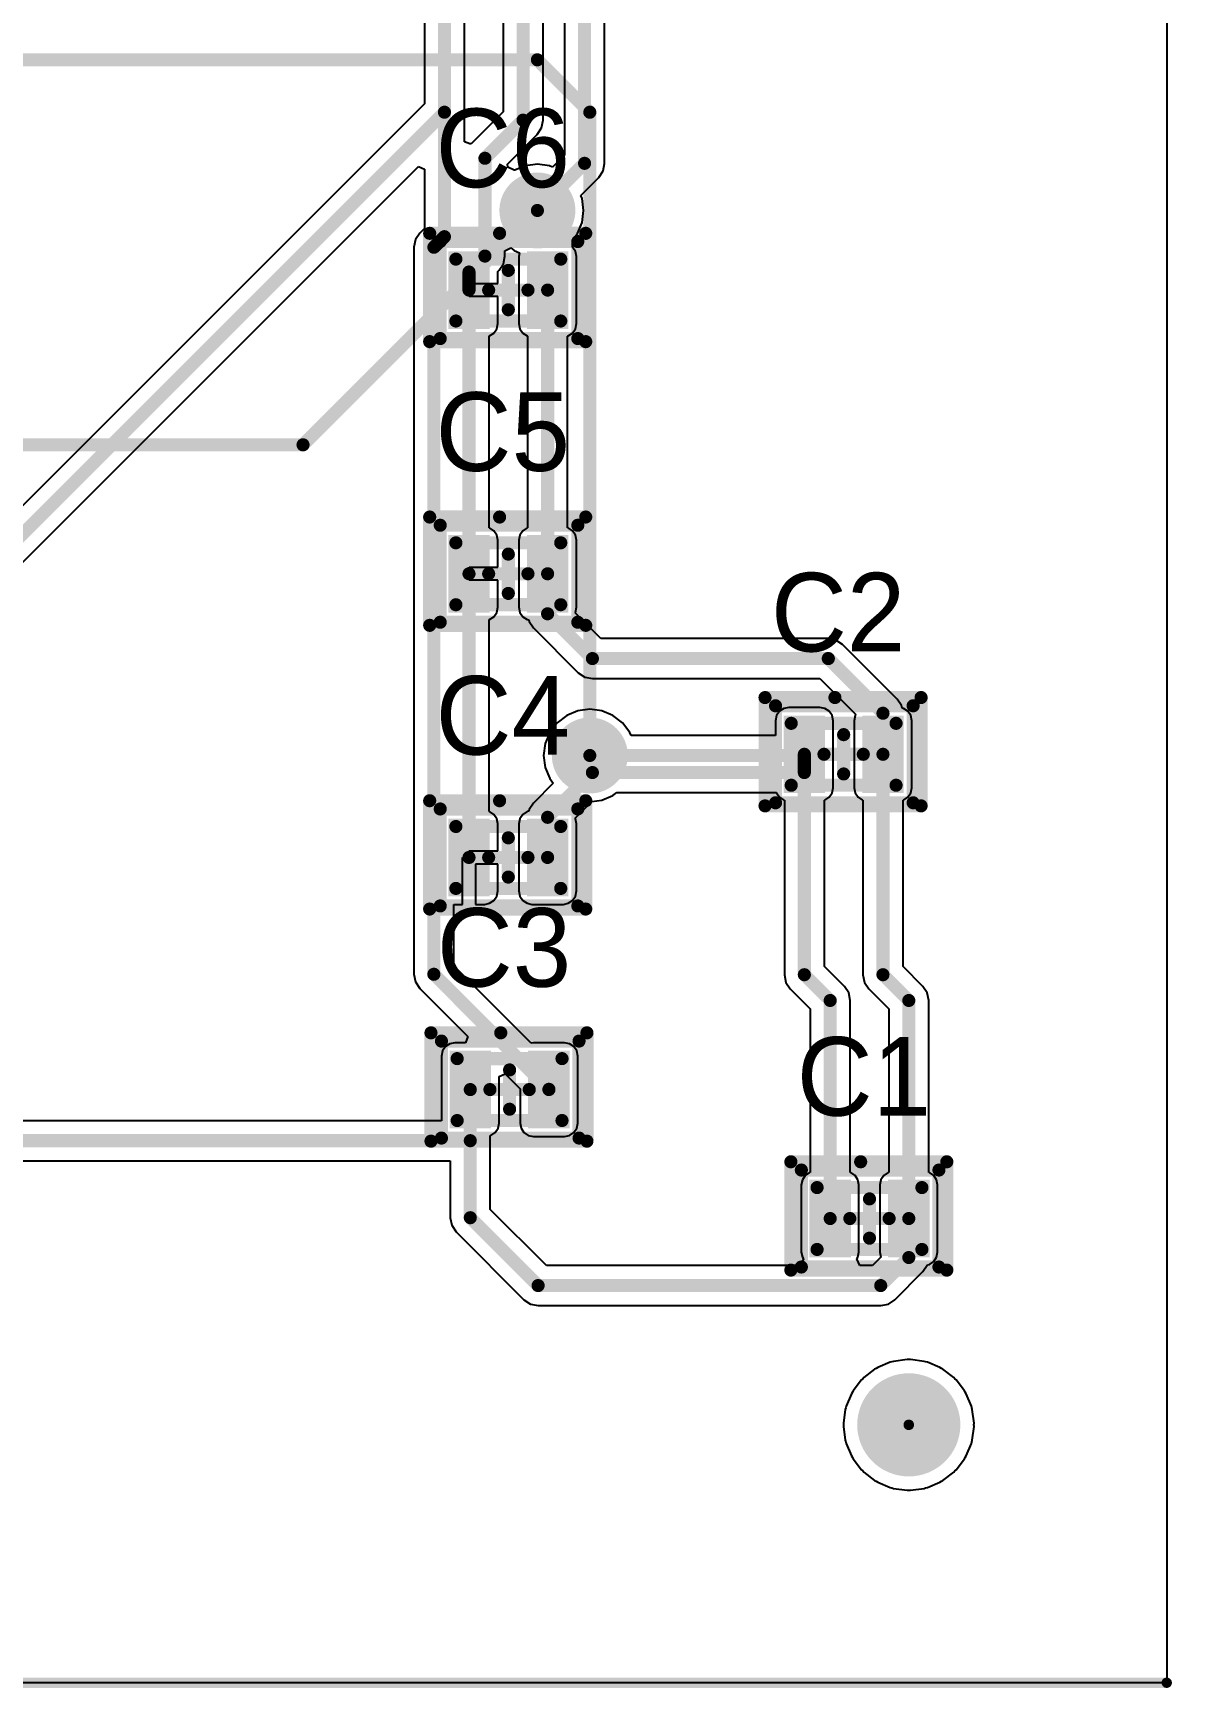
# Model space of a CAD drawing. Header units: millimetres. Extents: x 125 to 225, y 125 to 175.
# Drawn here: x 203.03 to 225.1, y 124.9 to 156.98 of the extents above; entities that cross this region are included whole.
import ezdxf

# ---------------------------------------------------------------- set-up
doc = ezdxf.new("R2010")
doc.units = ezdxf.units.MM
for name, color, linetype in [('BottomLayer', 5, 'Continuous'), ('BottomSolder', 6, 'Continuous'), ('Mechanical1', 6, 'Continuous'), ('Mechanical15', 56, 'Continuous'), ('Mechanical3', 76, 'Continuous'), ('MultiLayer', 9, 'Continuous'), ('PadHoleLayer', 156, 'Continuous'), ('TopLayer', 1, 'Continuous'), ('TopOverlay', 2, 'Continuous'), ('TopPaste', 8, 'Continuous'), ('TopSolder', 216, 'Continuous'), ('ViaHoleLayer', 16, 'Continuous')]:
    doc.layers.add(name, color=color, linetype=linetype)

# ---------------------------------------------------------------- blocks, each defined once
blk = doc.blocks.new('C_________0805_10')
at = {"layer": 'Mechanical1', "const_width": 0.254}
for points in [[(-1.016, 0.6), (1.016, 0.6)], [(-1.016, -0.6), (-1.016, 0.6)], [(1.016, -0.6), (1.016, 0.6)], [(-1.016, -0.6), (1.016, -0.6)]]:
    blk.add_lwpolyline(points, dxfattribs=at)
at = {"layer": 'Mechanical1', "const_width": 0.127}
for points in [[(-1.08, 0.6, 1), (-0.953, 0.6, 1)], [(-1.08, 0.6, 1), (-0.953, 0.6, 1)], [(0.952, 0.6, 1), (1.079, 0.6, 1)], [(0.952, 0.6, 1), (1.079, 0.6, 1)], [(-1.08, -0.6, 1), (-0.953, -0.6, 1)], [(-1.08, -0.6, 1), (-0.953, -0.6, 1)], [(0.952, -0.6, 1), (1.079, -0.6, 1)], [(0.952, -0.6, 1), (1.079, -0.6, 1)]]:
    blk.add_lwpolyline(points, format="xyb", close=True, dxfattribs=at)
at = {"layer": 'Mechanical15', "const_width": 0.254}
for points in [[(-1.524, 1.1), (-0.17, 1.1)], [(-1.524, -1), (-1.524, 1.1)], [(-0.17, 1.1), (1.5, 1.1)], [(1.5, -1), (1.5, 1.1)], [(0, -0.381), (0, 0.381)], [(-0.381, 0), (0.381, 0)], [(-1.524, -1), (1.5, -1)]]:
    blk.add_lwpolyline(points, dxfattribs=at)
at = {"layer": 'Mechanical15', "const_width": 0.127}
for points in [[(-1.588, 1.1, 1), (-1.461, 1.1, 1)], [(-1.588, 1.1, 1), (-1.461, 1.1, 1)], [(-0.233, 1.1, 1), (-0.106, 1.1, 1)], [(-0.233, 1.1, 1), (-0.106, 1.1, 1)], [(1.437, 1.1, 1), (1.564, 1.1, 1)], [(1.437, 1.1, 1), (1.564, 1.1, 1)], [(-0.064, 0.381, 1), (0.063, 0.381, 1)], [(-0.445, 0, 1), (-0.318, 0, 1)], [(0.317, 0, 1), (0.444, 0, 1)], [(-0.064, -0.381, 1), (0.063, -0.381, 1)], [(-1.588, -1, 1), (-1.461, -1, 1)], [(-1.588, -1, 1), (-1.461, -1, 1)], [(1.437, -1, 1), (1.564, -1, 1)], [(1.437, -1, 1), (1.564, -1, 1)]]:
    blk.add_lwpolyline(points, format="xyb", close=True, dxfattribs=at)
at = {"layer": 'TopLayer'}
for points in [[(-1.062, -0.65), (-0.462, -0.65), (-1.062, 0.65), (-0.462, 0.65)], [(0.462, -0.65), (1.062, -0.65), (0.462, 0.65), (1.062, 0.65)]]:
    blk.add_solid(points, dxfattribs=at)
at = {"layer": 'TopOverlay', "const_width": 0.254}
for points in [[(-1.321, 0.94), (1.346, 0.94)], [(-1.321, -0.94), (-1.321, 0.94)], [(1.346, -0.94), (1.346, 0.94)], [(-1.321, -0.94), (1.346, -0.94)]]:
    blk.add_lwpolyline(points, dxfattribs=at)
at = {"layer": 'TopOverlay', "const_width": 0.127}
for points in [[(-1.384, 0.94, 1), (-1.257, 0.94, 1)], [(-1.384, 0.94, 1), (-1.257, 0.94, 1)], [(1.283, 0.94, 1), (1.41, 0.94, 1)], [(1.283, 0.94, 1), (1.41, 0.94, 1)], [(-1.384, -0.94, 1), (-1.257, -0.94, 1)], [(-1.384, -0.94, 1), (-1.257, -0.94, 1)], [(1.283, -0.94, 1), (1.41, -0.94, 1)], [(1.283, -0.94, 1), (1.41, -0.94, 1)]]:
    blk.add_lwpolyline(points, format="xyb", close=True, dxfattribs=at)
at = {"layer": 'TopPaste'}
for points in [[(-1.062, -0.65), (-0.462, -0.65), (-1.062, 0.65), (-0.462, 0.65)], [(0.462, -0.65), (1.062, -0.65), (0.462, 0.65), (1.062, 0.65)]]:
    blk.add_solid(points, dxfattribs=at)
at = {"layer": 'TopSolder'}
for points in [[(-1.164, -0.752), (-0.36, -0.752), (-1.164, 0.752), (-0.36, 0.752)], [(0.36, -0.752), (1.164, -0.752), (0.36, 0.752), (1.164, 0.752)]]:
    blk.add_solid(points, dxfattribs=at)
blk = doc.blocks.new('C_________0805_11')
at = {"layer": 'Mechanical1', "const_width": 0.254}
for points in [[(-1.016, 0.6), (1.016, 0.6)], [(-1.016, -0.6), (-1.016, 0.6)], [(1.016, -0.6), (1.016, 0.6)], [(-1.016, -0.6), (1.016, -0.6)]]:
    blk.add_lwpolyline(points, dxfattribs=at)
at = {"layer": 'Mechanical1', "const_width": 0.127}
for points in [[(-1.08, 0.6, 1), (-0.953, 0.6, 1)], [(-1.08, 0.6, 1), (-0.953, 0.6, 1)], [(0.952, 0.6, 1), (1.079, 0.6, 1)], [(0.952, 0.6, 1), (1.079, 0.6, 1)], [(-1.08, -0.6, 1), (-0.953, -0.6, 1)], [(-1.08, -0.6, 1), (-0.953, -0.6, 1)], [(0.952, -0.6, 1), (1.079, -0.6, 1)], [(0.952, -0.6, 1), (1.079, -0.6, 1)]]:
    blk.add_lwpolyline(points, format="xyb", close=True, dxfattribs=at)
at = {"layer": 'Mechanical15', "const_width": 0.254}
for points in [[(-1.524, 1.1), (-0.17, 1.1)], [(-1.524, -1), (-1.524, 1.1)], [(-0.17, 1.1), (1.5, 1.1)], [(1.5, -1), (1.5, 1.1)], [(0, -0.381), (0, 0.381)], [(-0.381, 0), (0.381, 0)], [(-1.524, -1), (1.5, -1)]]:
    blk.add_lwpolyline(points, dxfattribs=at)
at = {"layer": 'Mechanical15', "const_width": 0.127}
for points in [[(-1.588, 1.1, 1), (-1.461, 1.1, 1)], [(-1.588, 1.1, 1), (-1.461, 1.1, 1)], [(-0.233, 1.1, 1), (-0.106, 1.1, 1)], [(-0.233, 1.1, 1), (-0.106, 1.1, 1)], [(1.437, 1.1, 1), (1.564, 1.1, 1)], [(1.437, 1.1, 1), (1.564, 1.1, 1)], [(-0.064, 0.381, 1), (0.063, 0.381, 1)], [(-0.445, 0, 1), (-0.318, 0, 1)], [(0.317, 0, 1), (0.444, 0, 1)], [(-0.064, -0.381, 1), (0.063, -0.381, 1)], [(-1.588, -1, 1), (-1.461, -1, 1)], [(-1.588, -1, 1), (-1.461, -1, 1)], [(1.437, -1, 1), (1.564, -1, 1)], [(1.437, -1, 1), (1.564, -1, 1)]]:
    blk.add_lwpolyline(points, format="xyb", close=True, dxfattribs=at)
at = {"layer": 'TopLayer'}
for points in [[(-1.062, -0.65), (-0.462, -0.65), (-1.062, 0.65), (-0.462, 0.65)], [(0.462, -0.65), (1.062, -0.65), (0.462, 0.65), (1.062, 0.65)]]:
    blk.add_solid(points, dxfattribs=at)
at = {"layer": 'TopOverlay', "const_width": 0.254}
for points in [[(-1.321, 0.94), (1.346, 0.94)], [(-1.321, -0.94), (-1.321, 0.94)], [(1.346, -0.94), (1.346, 0.94)], [(-1.321, -0.94), (1.346, -0.94)]]:
    blk.add_lwpolyline(points, dxfattribs=at)
at = {"layer": 'TopOverlay', "const_width": 0.127}
for points in [[(-1.384, 0.94, 1), (-1.257, 0.94, 1)], [(-1.384, 0.94, 1), (-1.257, 0.94, 1)], [(1.283, 0.94, 1), (1.41, 0.94, 1)], [(1.283, 0.94, 1), (1.41, 0.94, 1)], [(-1.384, -0.94, 1), (-1.257, -0.94, 1)], [(-1.384, -0.94, 1), (-1.257, -0.94, 1)], [(1.283, -0.94, 1), (1.41, -0.94, 1)], [(1.283, -0.94, 1), (1.41, -0.94, 1)]]:
    blk.add_lwpolyline(points, format="xyb", close=True, dxfattribs=at)
at = {"layer": 'TopPaste'}
for points in [[(-1.062, -0.65), (-0.462, -0.65), (-1.062, 0.65), (-0.462, 0.65)], [(0.462, -0.65), (1.062, -0.65), (0.462, 0.65), (1.062, 0.65)]]:
    blk.add_solid(points, dxfattribs=at)
at = {"layer": 'TopSolder'}
for points in [[(-1.164, -0.752), (-0.36, -0.752), (-1.164, 0.752), (-0.36, 0.752)], [(0.36, -0.752), (1.164, -0.752), (0.36, 0.752), (1.164, 0.752)]]:
    blk.add_solid(points, dxfattribs=at)
blk = doc.blocks.new('C_________0805_12')
at = {"layer": 'Mechanical1', "const_width": 0.254}
for points in [[(-1.016, 0.6), (1.016, 0.6)], [(-1.016, -0.6), (-1.016, 0.6)], [(1.016, -0.6), (1.016, 0.6)], [(-1.016, -0.6), (1.016, -0.6)]]:
    blk.add_lwpolyline(points, dxfattribs=at)
at = {"layer": 'Mechanical1', "const_width": 0.127}
for points in [[(-1.08, 0.6, 1), (-0.953, 0.6, 1)], [(-1.08, 0.6, 1), (-0.953, 0.6, 1)], [(0.952, 0.6, 1), (1.079, 0.6, 1)], [(0.952, 0.6, 1), (1.079, 0.6, 1)], [(-1.08, -0.6, 1), (-0.953, -0.6, 1)], [(-1.08, -0.6, 1), (-0.953, -0.6, 1)], [(0.952, -0.6, 1), (1.079, -0.6, 1)], [(0.952, -0.6, 1), (1.079, -0.6, 1)]]:
    blk.add_lwpolyline(points, format="xyb", close=True, dxfattribs=at)
at = {"layer": 'Mechanical15', "const_width": 0.254}
for points in [[(-1.524, 1.1), (-0.17, 1.1)], [(-1.524, -1), (-1.524, 1.1)], [(-0.17, 1.1), (1.5, 1.1)], [(1.5, -1), (1.5, 1.1)], [(0, -0.381), (0, 0.381)], [(-0.381, 0), (0.381, 0)], [(-1.524, -1), (1.5, -1)]]:
    blk.add_lwpolyline(points, dxfattribs=at)
at = {"layer": 'Mechanical15', "const_width": 0.127}
for points in [[(-1.588, 1.1, 1), (-1.461, 1.1, 1)], [(-1.588, 1.1, 1), (-1.461, 1.1, 1)], [(-0.233, 1.1, 1), (-0.106, 1.1, 1)], [(-0.233, 1.1, 1), (-0.106, 1.1, 1)], [(1.437, 1.1, 1), (1.564, 1.1, 1)], [(1.437, 1.1, 1), (1.564, 1.1, 1)], [(-0.064, 0.381, 1), (0.063, 0.381, 1)], [(-0.445, 0, 1), (-0.318, 0, 1)], [(0.317, 0, 1), (0.444, 0, 1)], [(-0.064, -0.381, 1), (0.063, -0.381, 1)], [(-1.588, -1, 1), (-1.461, -1, 1)], [(-1.588, -1, 1), (-1.461, -1, 1)], [(1.437, -1, 1), (1.564, -1, 1)], [(1.437, -1, 1), (1.564, -1, 1)]]:
    blk.add_lwpolyline(points, format="xyb", close=True, dxfattribs=at)
at = {"layer": 'TopLayer'}
for points in [[(-1.062, -0.65), (-0.462, -0.65), (-1.062, 0.65), (-0.462, 0.65)], [(0.462, -0.65), (1.062, -0.65), (0.462, 0.65), (1.062, 0.65)]]:
    blk.add_solid(points, dxfattribs=at)
at = {"layer": 'TopOverlay', "const_width": 0.254}
for points in [[(-1.321, 0.94), (1.346, 0.94)], [(-1.321, -0.94), (-1.321, 0.94)], [(1.346, -0.94), (1.346, 0.94)], [(-1.321, -0.94), (1.346, -0.94)]]:
    blk.add_lwpolyline(points, dxfattribs=at)
at = {"layer": 'TopOverlay', "const_width": 0.127}
for points in [[(-1.384, 0.94, 1), (-1.257, 0.94, 1)], [(-1.384, 0.94, 1), (-1.257, 0.94, 1)], [(1.283, 0.94, 1), (1.41, 0.94, 1)], [(1.283, 0.94, 1), (1.41, 0.94, 1)], [(-1.384, -0.94, 1), (-1.257, -0.94, 1)], [(-1.384, -0.94, 1), (-1.257, -0.94, 1)], [(1.283, -0.94, 1), (1.41, -0.94, 1)], [(1.283, -0.94, 1), (1.41, -0.94, 1)]]:
    blk.add_lwpolyline(points, format="xyb", close=True, dxfattribs=at)
at = {"layer": 'TopPaste'}
for points in [[(-1.062, -0.65), (-0.462, -0.65), (-1.062, 0.65), (-0.462, 0.65)], [(0.462, -0.65), (1.062, -0.65), (0.462, 0.65), (1.062, 0.65)]]:
    blk.add_solid(points, dxfattribs=at)
at = {"layer": 'TopSolder'}
for points in [[(-1.164, -0.752), (-0.36, -0.752), (-1.164, 0.752), (-0.36, 0.752)], [(0.36, -0.752), (1.164, -0.752), (0.36, 0.752), (1.164, 0.752)]]:
    blk.add_solid(points, dxfattribs=at)
blk = doc.blocks.new('C_________0805_13')
at = {"layer": 'Mechanical1', "const_width": 0.254}
for points in [[(-1.016, 0.6), (1.016, 0.6)], [(-1.016, -0.6), (-1.016, 0.6)], [(1.016, -0.6), (1.016, 0.6)], [(-1.016, -0.6), (1.016, -0.6)]]:
    blk.add_lwpolyline(points, dxfattribs=at)
at = {"layer": 'Mechanical1', "const_width": 0.127}
for points in [[(-1.079, 0.6, 1), (-0.952, 0.6, 1)], [(-1.079, 0.6, 1), (-0.952, 0.6, 1)], [(0.953, 0.6, 1), (1.08, 0.6, 1)], [(0.953, 0.6, 1), (1.08, 0.6, 1)], [(-1.079, -0.6, 1), (-0.952, -0.6, 1)], [(-1.079, -0.6, 1), (-0.952, -0.6, 1)], [(0.953, -0.6, 1), (1.08, -0.6, 1)], [(0.953, -0.6, 1), (1.08, -0.6, 1)]]:
    blk.add_lwpolyline(points, format="xyb", close=True, dxfattribs=at)
at = {"layer": 'Mechanical15', "const_width": 0.254}
for points in [[(-1.524, 1.1), (-0.17, 1.1)], [(-1.524, -1), (-1.524, 1.1)], [(-0.17, 1.1), (1.5, 1.1)], [(1.5, -1), (1.5, 1.1)], [(0, -0.381), (0, 0.381)], [(-0.381, 0), (0.381, 0)], [(-1.524, -1), (1.5, -1)]]:
    blk.add_lwpolyline(points, dxfattribs=at)
at = {"layer": 'Mechanical15', "const_width": 0.127}
for points in [[(-1.587, 1.1, 1), (-1.46, 1.1, 1)], [(-1.587, 1.1, 1), (-1.46, 1.1, 1)], [(-0.234, 1.1, 1), (-0.107, 1.1, 1)], [(-0.234, 1.1, 1), (-0.107, 1.1, 1)], [(1.436, 1.1, 1), (1.563, 1.1, 1)], [(1.436, 1.1, 1), (1.563, 1.1, 1)], [(-0.063, 0.381, 1), (0.064, 0.381, 1)], [(-0.444, 0, 1), (-0.317, 0, 1)], [(0.318, 0, 1), (0.445, 0, 1)], [(-0.063, -0.381, 1), (0.064, -0.381, 1)], [(-1.587, -1, 1), (-1.46, -1, 1)], [(-1.587, -1, 1), (-1.46, -1, 1)], [(1.436, -1, 1), (1.563, -1, 1)], [(1.436, -1, 1), (1.563, -1, 1)]]:
    blk.add_lwpolyline(points, format="xyb", close=True, dxfattribs=at)
at = {"layer": 'TopLayer'}
for points in [[(-1.062, -0.65), (-0.462, -0.65), (-1.062, 0.65), (-0.462, 0.65)], [(0.462, -0.65), (1.062, -0.65), (0.462, 0.65), (1.062, 0.65)]]:
    blk.add_solid(points, dxfattribs=at)
at = {"layer": 'TopOverlay', "const_width": 0.254}
for points in [[(-1.321, 0.94), (1.346, 0.94)], [(-1.321, -0.94), (-1.321, 0.94)], [(1.346, -0.94), (1.346, 0.94)], [(-1.321, -0.94), (1.346, -0.94)]]:
    blk.add_lwpolyline(points, dxfattribs=at)
at = {"layer": 'TopOverlay', "const_width": 0.127}
for points in [[(-1.384, 0.94, 1), (-1.257, 0.94, 1)], [(-1.384, 0.94, 1), (-1.257, 0.94, 1)], [(1.283, 0.94, 1), (1.41, 0.94, 1)], [(1.283, 0.94, 1), (1.41, 0.94, 1)], [(-1.384, -0.94, 1), (-1.257, -0.94, 1)], [(-1.384, -0.94, 1), (-1.257, -0.94, 1)], [(1.283, -0.94, 1), (1.41, -0.94, 1)], [(1.283, -0.94, 1), (1.41, -0.94, 1)]]:
    blk.add_lwpolyline(points, format="xyb", close=True, dxfattribs=at)
at = {"layer": 'TopPaste'}
for points in [[(-1.062, -0.65), (-0.462, -0.65), (-1.062, 0.65), (-0.462, 0.65)], [(0.462, -0.65), (1.062, -0.65), (0.462, 0.65), (1.062, 0.65)]]:
    blk.add_solid(points, dxfattribs=at)
at = {"layer": 'TopSolder'}
for points in [[(-1.164, -0.752), (-0.36, -0.752), (-1.164, 0.752), (-0.36, 0.752)], [(0.36, -0.752), (1.164, -0.752), (0.36, 0.752), (1.164, 0.752)]]:
    blk.add_solid(points, dxfattribs=at)
blk = doc.blocks.new('C_________0805_14')
at = {"layer": 'Mechanical1', "const_width": 0.254}
for points in [[(-1.016, 0.6), (1.016, 0.6)], [(-1.016, -0.6), (-1.016, 0.6)], [(1.016, -0.6), (1.016, 0.6)], [(-1.016, -0.6), (1.016, -0.6)]]:
    blk.add_lwpolyline(points, dxfattribs=at)
at = {"layer": 'Mechanical1', "const_width": 0.127}
for points in [[(-1.08, 0.6, 1), (-0.953, 0.6, 1)], [(-1.08, 0.6, 1), (-0.953, 0.6, 1)], [(0.952, 0.6, 1), (1.079, 0.6, 1)], [(0.952, 0.6, 1), (1.079, 0.6, 1)], [(-1.08, -0.6, 1), (-0.953, -0.6, 1)], [(-1.08, -0.6, 1), (-0.953, -0.6, 1)], [(0.952, -0.6, 1), (1.079, -0.6, 1)], [(0.952, -0.6, 1), (1.079, -0.6, 1)]]:
    blk.add_lwpolyline(points, format="xyb", close=True, dxfattribs=at)
at = {"layer": 'Mechanical15', "const_width": 0.254}
for points in [[(-1.524, 1.1), (-0.17, 1.1)], [(-1.524, -1), (-1.524, 1.1)], [(-0.17, 1.1), (1.5, 1.1)], [(1.5, -1), (1.5, 1.1)], [(0, -0.381), (0, 0.381)], [(-0.381, 0), (0.381, 0)], [(-1.524, -1), (1.5, -1)]]:
    blk.add_lwpolyline(points, dxfattribs=at)
at = {"layer": 'Mechanical15', "const_width": 0.127}
for points in [[(-1.588, 1.1, 1), (-1.461, 1.1, 1)], [(-1.588, 1.1, 1), (-1.461, 1.1, 1)], [(-0.233, 1.1, 1), (-0.106, 1.1, 1)], [(-0.233, 1.1, 1), (-0.106, 1.1, 1)], [(1.437, 1.1, 1), (1.564, 1.1, 1)], [(1.437, 1.1, 1), (1.564, 1.1, 1)], [(-0.064, 0.381, 1), (0.063, 0.381, 1)], [(-0.445, 0, 1), (-0.318, 0, 1)], [(0.317, 0, 1), (0.444, 0, 1)], [(-0.064, -0.381, 1), (0.063, -0.381, 1)], [(-1.588, -1, 1), (-1.461, -1, 1)], [(-1.588, -1, 1), (-1.461, -1, 1)], [(1.437, -1, 1), (1.564, -1, 1)], [(1.437, -1, 1), (1.564, -1, 1)]]:
    blk.add_lwpolyline(points, format="xyb", close=True, dxfattribs=at)
at = {"layer": 'TopLayer'}
for points in [[(-1.062, -0.65), (-0.462, -0.65), (-1.062, 0.65), (-0.462, 0.65)], [(0.462, -0.65), (1.062, -0.65), (0.462, 0.65), (1.062, 0.65)]]:
    blk.add_solid(points, dxfattribs=at)
at = {"layer": 'TopOverlay', "const_width": 0.254}
for points in [[(-1.321, 0.94), (1.346, 0.94)], [(-1.321, -0.94), (-1.321, 0.94)], [(1.346, -0.94), (1.346, 0.94)], [(-1.321, -0.94), (1.346, -0.94)]]:
    blk.add_lwpolyline(points, dxfattribs=at)
at = {"layer": 'TopOverlay', "const_width": 0.127}
for points in [[(-1.384, 0.94, 1), (-1.257, 0.94, 1)], [(-1.384, 0.94, 1), (-1.257, 0.94, 1)], [(1.283, 0.94, 1), (1.41, 0.94, 1)], [(1.283, 0.94, 1), (1.41, 0.94, 1)], [(-1.384, -0.94, 1), (-1.257, -0.94, 1)], [(-1.384, -0.94, 1), (-1.257, -0.94, 1)], [(1.283, -0.94, 1), (1.41, -0.94, 1)], [(1.283, -0.94, 1), (1.41, -0.94, 1)]]:
    blk.add_lwpolyline(points, format="xyb", close=True, dxfattribs=at)
at = {"layer": 'TopPaste'}
for points in [[(-1.062, -0.65), (-0.462, -0.65), (-1.062, 0.65), (-0.462, 0.65)], [(0.462, -0.65), (1.062, -0.65), (0.462, 0.65), (1.062, 0.65)]]:
    blk.add_solid(points, dxfattribs=at)
at = {"layer": 'TopSolder'}
for points in [[(-1.164, -0.752), (-0.36, -0.752), (-1.164, 0.752), (-0.36, 0.752)], [(0.36, -0.752), (1.164, -0.752), (0.36, 0.752), (1.164, 0.752)]]:
    blk.add_solid(points, dxfattribs=at)
blk = doc.blocks.new('C_________0805_15')
at = {"layer": 'Mechanical1', "const_width": 0.254}
for points in [[(-1.016, 0.6), (1.016, 0.6)], [(-1.016, -0.6), (-1.016, 0.6)], [(1.016, -0.6), (1.016, 0.6)], [(-1.016, -0.6), (1.016, -0.6)]]:
    blk.add_lwpolyline(points, dxfattribs=at)
at = {"layer": 'Mechanical1', "const_width": 0.127}
for points in [[(-1.079, 0.6, 1), (-0.952, 0.6, 1)], [(-1.079, 0.6, 1), (-0.952, 0.6, 1)], [(0.953, 0.6, 1), (1.08, 0.6, 1)], [(0.953, 0.6, 1), (1.08, 0.6, 1)], [(-1.079, -0.6, 1), (-0.952, -0.6, 1)], [(-1.079, -0.6, 1), (-0.952, -0.6, 1)], [(0.953, -0.6, 1), (1.08, -0.6, 1)], [(0.953, -0.6, 1), (1.08, -0.6, 1)]]:
    blk.add_lwpolyline(points, format="xyb", close=True, dxfattribs=at)
at = {"layer": 'Mechanical15', "const_width": 0.254}
for points in [[(-1.524, 1.1), (-0.17, 1.1)], [(-1.524, -1), (-1.524, 1.1)], [(-0.17, 1.1), (1.5, 1.1)], [(1.5, -1), (1.5, 1.1)], [(0, -0.381), (0, 0.381)], [(-0.381, 0), (0.381, 0)], [(-1.524, -1), (1.5, -1)]]:
    blk.add_lwpolyline(points, dxfattribs=at)
at = {"layer": 'Mechanical15', "const_width": 0.127}
for points in [[(-1.587, 1.1, 1), (-1.46, 1.1, 1)], [(-1.587, 1.1, 1), (-1.46, 1.1, 1)], [(-0.234, 1.1, 1), (-0.107, 1.1, 1)], [(-0.234, 1.1, 1), (-0.107, 1.1, 1)], [(1.436, 1.1, 1), (1.563, 1.1, 1)], [(1.436, 1.1, 1), (1.563, 1.1, 1)], [(-0.063, 0.381, 1), (0.064, 0.381, 1)], [(-0.444, 0, 1), (-0.317, 0, 1)], [(0.318, 0, 1), (0.445, 0, 1)], [(-0.063, -0.381, 1), (0.064, -0.381, 1)], [(-1.587, -1, 1), (-1.46, -1, 1)], [(-1.587, -1, 1), (-1.46, -1, 1)], [(1.436, -1, 1), (1.563, -1, 1)], [(1.436, -1, 1), (1.563, -1, 1)]]:
    blk.add_lwpolyline(points, format="xyb", close=True, dxfattribs=at)
at = {"layer": 'TopLayer'}
for points in [[(-1.062, -0.65), (-0.462, -0.65), (-1.062, 0.65), (-0.462, 0.65)], [(0.462, -0.65), (1.062, -0.65), (0.462, 0.65), (1.062, 0.65)]]:
    blk.add_solid(points, dxfattribs=at)
at = {"layer": 'TopOverlay', "const_width": 0.254}
for points in [[(-1.321, 0.94), (1.346, 0.94)], [(-1.321, -0.94), (-1.321, 0.94)], [(1.346, -0.94), (1.346, 0.94)], [(-1.321, -0.94), (1.346, -0.94)]]:
    blk.add_lwpolyline(points, dxfattribs=at)
at = {"layer": 'TopOverlay', "const_width": 0.127}
for points in [[(-1.384, 0.94, 1), (-1.257, 0.94, 1)], [(-1.384, 0.94, 1), (-1.257, 0.94, 1)], [(1.283, 0.94, 1), (1.41, 0.94, 1)], [(1.283, 0.94, 1), (1.41, 0.94, 1)], [(-1.384, -0.94, 1), (-1.257, -0.94, 1)], [(-1.384, -0.94, 1), (-1.257, -0.94, 1)], [(1.283, -0.94, 1), (1.41, -0.94, 1)], [(1.283, -0.94, 1), (1.41, -0.94, 1)]]:
    blk.add_lwpolyline(points, format="xyb", close=True, dxfattribs=at)
at = {"layer": 'TopPaste'}
for points in [[(-1.062, -0.65), (-0.462, -0.65), (-1.062, 0.65), (-0.462, 0.65)], [(0.462, -0.65), (1.062, -0.65), (0.462, 0.65), (1.062, 0.65)]]:
    blk.add_solid(points, dxfattribs=at)
at = {"layer": 'TopSolder'}
for points in [[(-1.164, -0.752), (-0.36, -0.752), (-1.164, 0.752), (-0.36, 0.752)], [(0.36, -0.752), (1.164, -0.752), (0.36, 0.752), (1.164, 0.752)]]:
    blk.add_solid(points, dxfattribs=at)

msp = doc.modelspace()

# ---------------------------------------------------------------- linework, layer by layer
at = {"layer": 'BottomLayer', "const_width": 0.254}
for points in [[(169.799, 156.464), (212.801, 156.464)], [(212.801, 156.464), (213.817, 155.448)], [(213.817, 142.977), (213.817, 155.448)], [(208.258, 149), (212.801, 153.543)], [(134.5, 149), (208.258, 149)]]:
    msp.add_lwpolyline(points, dxfattribs=at)
at = {"layer": 'BottomLayer'}
for points, const_width in [([(212.738, 156.464, 1), (212.865, 156.464, 1)], 0.127), ([(212.738, 156.464, 1), (212.865, 156.464, 1)], 0.127), ([(213.754, 155.448, 1), (213.881, 155.448, 1)], 0.127), ([(213.754, 155.448, 1), (213.881, 155.448, 1)], 0.127), ([(212.484, 153.543, 1), (213.119, 153.543, 1)], 0.635), ([(212.738, 153.543, 1), (212.865, 153.543, 1)], 0.127), ([(208.195, 149, 1), (208.322, 149, 1)], 0.127), ([(208.195, 149, 1), (208.322, 149, 1)], 0.127), ([(213.5, 142.977, 1), (214.135, 142.977, 1)], 0.635), ([(213.754, 142.977, 1), (213.881, 142.977, 1)], 0.127)]:
    msp.add_lwpolyline(points, format="xyb", close=True, dxfattribs=dict(at, const_width=const_width))
at = {"layer": 'BottomSolder'}
for points, const_width in [([(212.433, 153.543, 1), (213.169, 153.543, 1)], 0.737), ([(213.449, 142.977, 1), (214.185, 142.977, 1)], 0.737), ([(219.949, 130, 1), (220.051, 130, 1)], 0.102)]:
    msp.add_lwpolyline(points, format="xyb", close=True, dxfattribs=dict(at, const_width=const_width))
at = {"layer": 'Mechanical3', "const_width": 0.2}
msp.add_lwpolyline([(125, 125), (225, 125)], dxfattribs=at)
at = {"layer": 'Mechanical3', "const_width": 0.1}
msp.add_lwpolyline([(224.95, 125, 1), (225.05, 125, 1)], format="xyb", close=True, dxfattribs=at)
at = {"layer": 'MultiLayer', "const_width": 0.635}
for points in [[(212.484, 153.543, 1), (213.119, 153.543, 1)], [(213.5, 142.977, 1), (214.135, 142.977, 1)]]:
    msp.add_lwpolyline(points, format="xyb", close=True, dxfattribs=at)
at = {"layer": 'PadHoleLayer', "const_width": 1}
msp.add_lwpolyline([(219.5, 130, 1), (220.5, 130, 1)], format="xyb", close=True, dxfattribs=at)
at = {"layer": 'TopLayer'}
for p, q in [((225, 175), (225, 125)), ((214.104, 154.457), (214.104, 165.43)), ((213.327, 162.588), (213.327, 154.618)), ((210.612, 157.609), (210.612, 155.609)), ((211.388, 155.448), (211.388, 157.609)), ((212.136, 157.609), (212.136, 155.455)), ((212.912, 155.294), (212.912, 157.609)), ((210.612, 155.609), (201.619, 146.616)), ((211.388, 154.876), (211.388, 155.448)), ((212.136, 155.455), (211.515, 154.835)), ((212.883, 155.145), (212.912, 155.294)), ((212.219, 154.44), (212.799, 155.019)), ((212.799, 155.019), (212.883, 155.145)), ((211.493, 154.836), (211.388, 154.876)), ((211.515, 154.835), (211.493, 154.836)), ((202.054, 145.953), (210.494, 154.393)), ((210.494, 154.393), (210.612, 154.344)), ((210.612, 154.344), (210.612, 153.196)), ((212.226, 154.383), (212.219, 154.44)), ((212.348, 154.322), (212.226, 154.383)), ((212.362, 154.323), (212.348, 154.322)), ((212.569, 154.409), (212.362, 154.323)), ((212.801, 154.44), (212.569, 154.409)), ((213.033, 154.409), (212.801, 154.44)), ((213.093, 154.384), (213.033, 154.409)), ((213.327, 154.618), (213.093, 154.384)), ((214.074, 154.309), (214.104, 154.457)), ((213.643, 153.835), (213.99, 154.183)), ((213.99, 154.183), (214.074, 154.309)), ((213.667, 153.775), (213.643, 153.835)), ((213.698, 153.543), (213.667, 153.775)), ((213.667, 153.311), (213.698, 153.543)), ((210.52, 153.104), (210.436, 152.978)), ((210.612, 153.196), (210.52, 153.104)), ((213.49, 152.981), (213.578, 153.095)), ((213.578, 153.095), (213.667, 153.311)), ((210.436, 152.978), (210.406, 152.83)), ((210.406, 152.83), (210.406, 138.735)), ((212.173, 152.761), (212.287, 152.817)), ((212.173, 152.659), (212.173, 152.761)), ((212.287, 152.817), (212.353, 152.766)), ((212.353, 152.766), (212.456, 152.724)), ((212.456, 152.724), (212.441, 152.65)), ((213.483, 152.833), (213.49, 152.981)), ((213.539, 152.749), (213.483, 152.833)), ((213.559, 152.65), (213.539, 152.749)), ((212.06, 152.384), (212.144, 152.51)), ((212.144, 152.51), (212.173, 152.659)), ((212.441, 152.65), (212.441, 151.35)), ((213.559, 151.35), (213.559, 152.65)), ((211.476, 151.873), (211.476, 152.127)), ((211.476, 152.127), (212.035, 152.127)), ((212.035, 152.36), (212.06, 152.384)), ((212.035, 152.127), (212.035, 152.36)), ((212.035, 151.873), (211.476, 151.873)), ((212.035, 151.35), (212.035, 151.873)), ((211.864, 151.109), (211.875, 151.111)), ((211.864, 147.391), (211.864, 151.109)), ((211.875, 151.111), (211.959, 151.167)), ((211.959, 151.167), (212.015, 151.251)), ((212.015, 151.251), (212.035, 151.35)), ((212.441, 151.35), (212.461, 151.251)), ((212.461, 151.251), (212.517, 151.167)), ((212.517, 151.167), (212.601, 151.111)), ((212.601, 151.111), (212.612, 151.109)), ((212.612, 151.109), (212.612, 147.391)), ((213.388, 151.109), (213.399, 151.111)), ((213.388, 147.391), (213.388, 151.109)), ((213.399, 151.111), (213.483, 151.167)), ((213.483, 151.167), (213.539, 151.251)), ((213.539, 151.251), (213.559, 151.35)), ((211.875, 147.389), (211.864, 147.391)), ((211.959, 147.333), (211.875, 147.389)), ((212.015, 147.249), (211.959, 147.333)), ((212.517, 147.333), (212.461, 147.249)), ((212.601, 147.389), (212.517, 147.333)), ((212.612, 147.391), (212.601, 147.389)), ((213.399, 147.389), (213.388, 147.391)), ((213.483, 147.333), (213.399, 147.389)), ((213.539, 147.249), (213.483, 147.333)), ((212.035, 147.15), (212.015, 147.249)), ((212.035, 146.627), (212.035, 147.15)), ((212.461, 147.249), (212.441, 147.15)), ((212.441, 147.15), (212.441, 145.85)), ((213.559, 147.15), (213.539, 147.249)), ((213.559, 145.85), (213.559, 147.15)), ((211.476, 146.373), (211.476, 146.627)), ((211.476, 146.627), (212.035, 146.627)), ((212.035, 146.373), (211.476, 146.373)), ((212.035, 145.85), (212.035, 146.373)), ((211.875, 145.611), (211.959, 145.667)), ((211.959, 145.667), (212.015, 145.751)), ((212.015, 145.751), (212.035, 145.85)), ((212.441, 145.85), (212.461, 145.751)), ((212.461, 145.751), (212.517, 145.667)), ((212.517, 145.667), (212.601, 145.611)), ((213.533, 145.741), (213.539, 145.751)), ((214.029, 145.245), (213.533, 145.741)), ((213.539, 145.751), (213.559, 145.85)), ((211.864, 145.609), (211.875, 145.611)), ((211.864, 141.891), (211.864, 145.609)), ((212.601, 145.611), (212.635, 145.604)), ((212.635, 145.604), (212.641, 145.576)), ((212.641, 145.576), (212.725, 145.45)), ((212.725, 145.45), (213.593, 144.582)), ((218.44, 145.245), (214.029, 145.245)), ((218.589, 145.215), (218.44, 145.245)), ((218.715, 145.131), (218.589, 145.215)), ((219.775, 144.071), (218.715, 145.131)), ((213.593, 144.582), (213.719, 144.497)), ((213.719, 144.497), (213.868, 144.468)), ((213.868, 144.468), (218.279, 144.468)), ((218.279, 144.468), (218.976, 143.771)), ((219.859, 143.945), (219.775, 144.071)), ((213.369, 143.753), (213.183, 143.611)), ((213.585, 143.843), (213.369, 143.753)), ((213.817, 143.873), (213.585, 143.843)), ((214.049, 143.843), (213.817, 143.873)), ((214.266, 143.753), (214.049, 143.843)), ((214.451, 143.611), (214.266, 143.753)), ((217.437, 143.749), (217.417, 143.65)), ((217.493, 143.833), (217.437, 143.749)), ((217.577, 143.889), (217.493, 143.833)), ((217.676, 143.909), (217.577, 143.889)), ((218.276, 143.909), (217.676, 143.909)), ((218.375, 143.889), (218.276, 143.909)), ((218.459, 143.833), (218.375, 143.889)), ((218.515, 143.749), (218.459, 143.833)), ((218.535, 143.65), (218.515, 143.749)), ((218.961, 143.749), (218.941, 143.65)), ((218.976, 143.771), (218.961, 143.749)), ((219.869, 143.895), (219.859, 143.945)), ((219.899, 143.889), (219.869, 143.895)), ((219.983, 143.833), (219.899, 143.889)), ((220.039, 143.749), (219.983, 143.833)), ((220.059, 143.65), (220.039, 143.749)), ((213.041, 143.425), (212.951, 143.209)), ((213.183, 143.611), (213.041, 143.425)), ((214.594, 143.425), (214.451, 143.611)), ((214.619, 143.365), (214.594, 143.425)), ((217.417, 143.65), (217.417, 143.365)), ((218.535, 142.35), (218.535, 143.65)), ((218.941, 143.65), (218.941, 142.35)), ((220.059, 142.35), (220.059, 143.65)), ((212.951, 143.209), (212.921, 142.977)), ((217.417, 143.365), (214.619, 143.365)), ((212.921, 142.977), (212.951, 142.745)), ((212.951, 142.745), (213.041, 142.528)), ((213.041, 142.528), (213.11, 142.438)), ((213.11, 142.438), (212.725, 142.053)), ((214.049, 142.11), (214.266, 142.2)), ((214.266, 142.2), (214.341, 142.258)), ((214.341, 142.258), (217.435, 142.258)), ((217.435, 142.258), (217.437, 142.251)), ((217.437, 142.251), (217.493, 142.167)), ((217.493, 142.167), (217.577, 142.111)), ((218.375, 142.111), (218.459, 142.167)), ((218.459, 142.167), (218.515, 142.251)), ((218.515, 142.251), (218.535, 142.35)), ((218.941, 142.35), (218.961, 142.251)), ((218.961, 142.251), (219.017, 142.167)), ((219.017, 142.167), (219.101, 142.111)), ((219.899, 142.111), (219.983, 142.167)), ((219.983, 142.167), (220.039, 142.251)), ((220.039, 142.251), (220.059, 142.35)), ((211.875, 141.889), (211.864, 141.891)), ((211.959, 141.833), (211.875, 141.889)), ((212.015, 141.749), (211.959, 141.833)), ((212.517, 141.833), (212.461, 141.749)), ((212.601, 141.889), (212.517, 141.833)), ((212.635, 141.896), (212.601, 141.889)), ((212.641, 141.927), (212.635, 141.896)), ((212.725, 142.053), (212.641, 141.927)), ((213.532, 141.761), (213.856, 142.085)), ((213.856, 142.085), (214.049, 142.11)), ((217.577, 142.111), (217.588, 142.109)), ((217.588, 142.109), (217.588, 138.727)), ((218.364, 142.109), (218.375, 142.111)), ((218.364, 138.888), (218.364, 142.109)), ((219.101, 142.111), (219.112, 142.109)), ((219.112, 142.109), (219.112, 138.727)), ((219.888, 142.109), (219.899, 142.111)), ((219.888, 138.888), (219.888, 142.109)), ((212.035, 141.65), (212.015, 141.749)), ((212.035, 141.127), (212.035, 141.65)), ((212.461, 141.749), (212.441, 141.65)), ((212.441, 141.65), (212.441, 140.35)), ((213.539, 141.749), (213.532, 141.761)), ((213.559, 141.65), (213.539, 141.749)), ((213.559, 140.35), (213.559, 141.65)), ((211.349, 140.091), (211.349, 141)), ((211.349, 141), (211.476, 141)), ((211.476, 141), (211.476, 141.127)), ((211.476, 141.127), (212.035, 141.127)), ((212.035, 140.873), (211.603, 140.873)), ((211.603, 140.873), (211.603, 140.091)), ((212.035, 140.35), (212.035, 140.873)), ((211.959, 140.167), (212.015, 140.251)), ((212.015, 140.251), (212.035, 140.35)), ((212.441, 140.35), (212.461, 140.251)), ((212.461, 140.251), (212.517, 140.167)), ((213.483, 140.167), (213.539, 140.251)), ((213.539, 140.251), (213.559, 140.35)), ((211.183, 138.896), (211.183, 140.091)), ((211.183, 140.091), (211.349, 140.091)), ((211.603, 140.091), (211.776, 140.091)), ((211.776, 140.091), (211.875, 140.111)), ((211.875, 140.111), (211.959, 140.167)), ((212.517, 140.167), (212.601, 140.111)), ((212.601, 140.111), (212.7, 140.091)), ((212.7, 140.091), (213.3, 140.091)), ((213.3, 140.091), (213.399, 140.111)), ((213.399, 140.111), (213.483, 140.167)), ((210.406, 138.735), (210.436, 138.586)), ((212.679, 137.4), (211.183, 138.896)), ((217.588, 138.727), (217.617, 138.578)), ((218.751, 138.501), (218.364, 138.888)), ((219.112, 138.727), (219.141, 138.578)), ((220.275, 138.501), (219.888, 138.888)), ((210.436, 138.586), (210.52, 138.46)), ((210.52, 138.46), (211.454, 137.526)), ((217.617, 138.578), (217.701, 138.452)), ((217.701, 138.452), (218.088, 138.066)), ((218.835, 138.375), (218.751, 138.501)), ((218.864, 138.227), (218.835, 138.375)), ((219.141, 138.578), (219.225, 138.452)), ((219.225, 138.452), (219.612, 138.066)), ((220.359, 138.375), (220.275, 138.501)), ((220.388, 138.227), (220.359, 138.375)), ((218.088, 138.066), (218.088, 134.891)), ((218.864, 134.891), (218.864, 138.227)), ((219.612, 138.066), (219.612, 134.891)), ((220.388, 134.891), (220.388, 138.227)), ((211.017, 137.333), (210.961, 137.249)), ((211.101, 137.389), (211.017, 137.333)), ((211.2, 137.409), (211.101, 137.389)), ((211.405, 137.409), (211.2, 137.409)), ((211.454, 137.526), (211.405, 137.409)), ((212.724, 137.409), (212.679, 137.4)), ((213.324, 137.409), (212.724, 137.409)), ((213.423, 137.389), (213.324, 137.409)), ((213.507, 137.333), (213.423, 137.389)), ((213.563, 137.249), (213.507, 137.333)), ((210.961, 137.249), (210.941, 137.15)), ((210.941, 137.15), (210.941, 135.897)), ((213.583, 137.15), (213.563, 137.249)), ((213.583, 135.85), (213.583, 137.15)), ((212.059, 136.755), (212.176, 136.804)), ((212.059, 135.85), (212.059, 136.755)), ((212.176, 136.804), (212.465, 136.515)), ((212.465, 136.515), (212.465, 135.85)), ((210.941, 135.897), (190.558, 135.897)), ((211.983, 135.667), (212.039, 135.751)), ((212.039, 135.751), (212.059, 135.85)), ((212.465, 135.85), (212.485, 135.751)), ((212.485, 135.751), (212.541, 135.667)), ((213.507, 135.667), (213.563, 135.751)), ((213.563, 135.751), (213.583, 135.85)), ((211.888, 135.609), (211.899, 135.611)), ((211.888, 134.177), (211.888, 135.609)), ((211.899, 135.611), (211.983, 135.667)), ((212.541, 135.667), (212.625, 135.611)), ((212.625, 135.611), (212.724, 135.591)), ((212.724, 135.591), (213.324, 135.591)), ((213.324, 135.591), (213.423, 135.611)), ((213.423, 135.611), (213.507, 135.667)), ((190.397, 135.121), (211.112, 135.121)), ((211.112, 135.121), (211.112, 134.016)), ((217.937, 134.749), (217.917, 134.65)), ((217.993, 134.833), (217.937, 134.749)), ((218.077, 134.889), (217.993, 134.833)), ((218.088, 134.891), (218.077, 134.889)), ((218.875, 134.889), (218.864, 134.891)), ((218.959, 134.833), (218.875, 134.889)), ((219.015, 134.749), (218.959, 134.833)), ((219.035, 134.65), (219.015, 134.749)), ((219.461, 134.749), (219.441, 134.65)), ((219.517, 134.833), (219.461, 134.749)), ((219.601, 134.889), (219.517, 134.833)), ((219.612, 134.891), (219.601, 134.889)), ((220.399, 134.889), (220.388, 134.891)), ((220.483, 134.833), (220.399, 134.889)), ((220.539, 134.749), (220.483, 134.833)), ((220.559, 134.65), (220.539, 134.749)), ((217.917, 134.65), (217.917, 133.35)), ((219.035, 133.35), (219.035, 134.65)), ((219.441, 134.65), (219.441, 133.35)), ((220.559, 133.35), (220.559, 134.65)), ((212.977, 133.089), (211.888, 134.177)), ((211.112, 134.016), (211.141, 133.868)), ((211.141, 133.868), (211.225, 133.742)), ((211.225, 133.742), (212.541, 132.426)), ((217.96, 133.216), (217.899, 133.089)), ((217.917, 133.35), (217.937, 133.251)), ((217.937, 133.251), (217.96, 133.216)), ((218.992, 133.216), (219.015, 133.251)), ((219.053, 133.089), (218.992, 133.216)), ((219.015, 133.251), (219.035, 133.35)), ((219.46, 133.254), (219.295, 133.089)), ((219.441, 133.35), (219.46, 133.254)), ((220.399, 133.111), (220.483, 133.167)), ((220.483, 133.167), (220.539, 133.251)), ((220.539, 133.251), (220.559, 133.35)), ((217.899, 133.089), (212.977, 133.089)), ((219.295, 133.089), (219.053, 133.089)), ((219.731, 132.426), (220.275, 132.97)), ((220.275, 132.97), (220.359, 133.096)), ((220.359, 133.096), (220.36, 133.103)), ((220.36, 133.103), (220.399, 133.111)), ((212.541, 132.426), (212.667, 132.341)), ((212.667, 132.341), (212.816, 132.312)), ((212.816, 132.312), (219.456, 132.312)), ((219.456, 132.312), (219.605, 132.341)), ((219.605, 132.341), (219.731, 132.426)), ((219.673, 131.22), (219.64, 131.214)), ((219.705, 131.231), (219.673, 131.22)), ((219.966, 131.265), (219.705, 131.231)), ((219.983, 131.264), (219.966, 131.265)), ((220, 131.268), (219.983, 131.264)), ((220.017, 131.264), (220, 131.268)), ((220.034, 131.265), (220.017, 131.264)), ((220.295, 131.231), (220.034, 131.265)), ((220.327, 131.22), (220.295, 131.231)), ((220.36, 131.214), (220.327, 131.22)), ((219.129, 130.919), (219.107, 130.893)), ((219.338, 131.079), (219.129, 130.919)), ((219.368, 131.094), (219.338, 131.079)), ((219.397, 131.113), (219.368, 131.094)), ((219.64, 131.214), (219.397, 131.113)), ((220.603, 131.113), (220.36, 131.214)), ((220.632, 131.094), (220.603, 131.113)), ((220.662, 131.079), (220.632, 131.094)), ((220.871, 130.919), (220.662, 131.079)), ((220.893, 130.893), (220.871, 130.919)), ((218.887, 130.603), (218.786, 130.36)), ((218.906, 130.632), (218.887, 130.603)), ((218.921, 130.662), (218.906, 130.632)), ((219.081, 130.871), (218.921, 130.662)), ((219.107, 130.893), (219.081, 130.871)), ((220.919, 130.871), (220.893, 130.893)), ((221.079, 130.662), (220.919, 130.871)), ((221.094, 130.632), (221.079, 130.662)), ((221.113, 130.603), (221.094, 130.632)), ((221.214, 130.36), (221.113, 130.603)), ((218.769, 130.295), (218.735, 130.034)), ((218.78, 130.327), (218.769, 130.295)), ((218.786, 130.36), (218.78, 130.327)), ((221.22, 130.327), (221.214, 130.36)), ((221.231, 130.295), (221.22, 130.327)), ((221.265, 130.034), (221.231, 130.295)), ((218.735, 130.034), (218.737, 130)), ((218.737, 130), (218.735, 129.966)), ((218.735, 129.966), (218.769, 129.705)), ((221.231, 129.705), (221.265, 129.966)), ((221.263, 130), (221.265, 130.034)), ((221.265, 129.966), (221.263, 130)), ((218.769, 129.705), (218.78, 129.673)), ((218.78, 129.673), (218.786, 129.64)), ((218.786, 129.64), (218.887, 129.397)), ((221.113, 129.397), (221.214, 129.64)), ((221.214, 129.64), (221.22, 129.673)), ((221.22, 129.673), (221.231, 129.705)), ((218.887, 129.397), (218.906, 129.368)), ((218.906, 129.368), (218.921, 129.338)), ((218.921, 129.338), (219.081, 129.129)), ((220.919, 129.129), (221.079, 129.338)), ((221.079, 129.338), (221.094, 129.368)), ((221.094, 129.368), (221.113, 129.397)), ((219.081, 129.129), (219.107, 129.107)), ((219.107, 129.107), (219.129, 129.081)), ((219.129, 129.081), (219.338, 128.921)), ((220.662, 128.921), (220.871, 129.081)), ((220.871, 129.081), (220.893, 129.107)), ((220.893, 129.107), (220.919, 129.129)), ((219.338, 128.921), (219.368, 128.906)), ((219.368, 128.906), (219.397, 128.887)), ((219.397, 128.887), (219.64, 128.786)), ((219.64, 128.786), (219.673, 128.78)), ((219.673, 128.78), (219.705, 128.769)), ((219.705, 128.769), (219.966, 128.735)), ((219.966, 128.735), (219.983, 128.736)), ((219.983, 128.736), (220, 128.732)), ((220, 128.732), (220.017, 128.736)), ((220.017, 128.736), (220.034, 128.735)), ((220.034, 128.735), (220.295, 128.769)), ((220.295, 128.769), (220.327, 128.78)), ((220.327, 128.78), (220.36, 128.786)), ((220.36, 128.786), (220.603, 128.887)), ((220.603, 128.887), (220.632, 128.906)), ((220.632, 128.906), (220.662, 128.921)), ((225, 125), (125, 125))]:
    msp.add_line(p, q, dxfattribs=at)
at = {"layer": 'TopLayer', "const_width": 0.254}
for points in [[(213.716, 154.457), (213.716, 165.43)], [(211, 155.448), (211, 158.5)], [(212.524, 155.294), (212.524, 158.5)], [(201.78, 146.228), (211, 155.448)], [(211, 153.035), (211, 155.448)], [(211.785, 154.555), (212.524, 155.294)], [(211.785, 152.659), (211.785, 154.555)], [(212.801, 153.543), (213.716, 154.457)], [(210.795, 152.83), (211, 153.035)], [(210.795, 138.735), (210.795, 152.83)], [(211.476, 152.35), (211.785, 152.659)], [(211.476, 152), (211.476, 152.35)], [(211.476, 146.5), (211.476, 152)], [(213, 146.5), (213, 152)], [(211.476, 141), (211.476, 146.5)], [(213, 145.724), (213, 146.5)], [(213, 145.724), (213.868, 144.856)], [(213.868, 144.856), (218.44, 144.856)], [(218.44, 144.856), (219.5, 143.796)], [(219.5, 143), (219.5, 143.796)], [(213.817, 142.977), (217.976, 142.977)], [(217.976, 142.977), (217.976, 143)], [(217.976, 142.646), (217.976, 142.977)], [(219.5, 138.727), (219.5, 143)], [(213, 141.778), (213.868, 142.646)], [(213.868, 142.646), (217.976, 142.646)], [(217.976, 138.727), (217.976, 142.646)], [(213, 141), (213, 141.778)], [(210.795, 138.735), (213.024, 136.505)], [(217.976, 138.727), (218.476, 138.227)], [(219.5, 138.727), (220, 138.227)], [(218.476, 134), (218.476, 138.227)], [(220, 134), (220, 138.227)], [(211.5, 135.509), (211.5, 136.5)], [(213.024, 136.5), (213.024, 136.505)], [(190.397, 135.509), (211.5, 135.509)], [(211.5, 134.016), (211.5, 135.509)], [(211.5, 134.016), (212.816, 132.7)], [(220, 133.244), (220, 134)], [(219.456, 132.7), (220, 133.244)], [(212.816, 132.7), (219.456, 132.7)]]:
    msp.add_lwpolyline(points, dxfattribs=at)
at = {"layer": 'TopLayer'}
for points, const_width in [([(210.936, 155.448, 1), (211.063, 155.448, 1)], 0.127), ([(210.936, 155.448, 1), (211.063, 155.448, 1)], 0.127), ([(210.936, 155.448, 1), (211.063, 155.448, 1)], 0.127), ([(212.46, 155.294, 1), (212.587, 155.294, 1)], 0.127), ([(212.46, 155.294, 1), (212.587, 155.294, 1)], 0.127), ([(211.721, 154.555, 1), (211.848, 154.555, 1)], 0.127), ([(211.721, 154.555, 1), (211.848, 154.555, 1)], 0.127), ([(213.652, 154.457, 1), (213.779, 154.457, 1)], 0.127), ([(213.652, 154.457, 1), (213.779, 154.457, 1)], 0.127), ([(212.484, 153.543, 1), (213.119, 153.543, 1)], 0.635), ([(212.738, 153.543, 1), (212.865, 153.543, 1)], 0.127), ([(210.936, 153.035, 1), (211.063, 153.035, 1)], 0.127), ([(210.936, 153.035, 1), (211.063, 153.035, 1)], 0.127), ([(210.731, 152.83, 1), (210.858, 152.83, 1)], 0.127), ([(210.731, 152.83, 1), (210.858, 152.83, 1)], 0.127), ([(211.721, 152.659, 1), (211.848, 152.659, 1)], 0.127), ([(211.721, 152.659, 1), (211.848, 152.659, 1)], 0.127), ([(211.412, 152.35, 1), (211.539, 152.35, 1)], 0.127), ([(211.412, 152.35, 1), (211.539, 152.35, 1)], 0.127), ([(211.412, 152, 1), (211.539, 152, 1)], 0.127), ([(211.412, 152, 1), (211.539, 152, 1)], 0.127), ([(212.936, 152, 1), (213.063, 152, 1)], 0.127), ([(211.412, 146.5, 1), (211.539, 146.5, 1)], 0.127), ([(211.412, 146.5, 1), (211.539, 146.5, 1)], 0.127), ([(212.936, 146.5, 1), (213.063, 146.5, 1)], 0.127), ([(212.936, 146.5, 1), (213.063, 146.5, 1)], 0.127), ([(212.936, 145.724, 1), (213.063, 145.724, 1)], 0.127), ([(212.936, 145.724, 1), (213.063, 145.724, 1)], 0.127), ([(213.804, 144.856, 1), (213.931, 144.856, 1)], 0.127), ([(213.804, 144.856, 1), (213.931, 144.856, 1)], 0.127), ([(218.376, 144.856, 1), (218.504, 144.856, 1)], 0.127), ([(218.376, 144.856, 1), (218.504, 144.856, 1)], 0.127), ([(219.436, 143.796, 1), (219.563, 143.796, 1)], 0.127), ([(219.436, 143.796, 1), (219.563, 143.796, 1)], 0.127), ([(213.5, 142.977, 1), (214.135, 142.977, 1)], 0.635), ([(213.754, 142.977, 1), (213.881, 142.977, 1)], 0.127), ([(217.912, 143, 1), (218.039, 143, 1)], 0.127), ([(217.912, 142.977, 1), (218.039, 142.977, 1)], 0.127), ([(217.912, 142.977, 1), (218.039, 142.977, 1)], 0.127), ([(217.912, 142.977, 1), (218.039, 142.977, 1)], 0.127), ([(219.436, 143, 1), (219.563, 143, 1)], 0.127), ([(219.436, 143, 1), (219.563, 143, 1)], 0.127), ([(213.804, 142.646, 1), (213.931, 142.646, 1)], 0.127), ([(213.804, 142.646, 1), (213.931, 142.646, 1)], 0.127), ([(217.912, 142.646, 1), (218.039, 142.646, 1)], 0.127), ([(217.912, 142.646, 1), (218.039, 142.646, 1)], 0.127), ([(217.912, 142.646, 1), (218.039, 142.646, 1)], 0.127), ([(212.936, 141.778, 1), (213.063, 141.778, 1)], 0.127), ([(212.936, 141.778, 1), (213.063, 141.778, 1)], 0.127), ([(211.412, 141, 1), (211.539, 141, 1)], 0.127), ([(212.936, 141, 1), (213.063, 141, 1)], 0.127), ([(210.731, 138.735, 1), (210.858, 138.735, 1)], 0.127), ([(210.731, 138.735, 1), (210.858, 138.735, 1)], 0.127), ([(217.912, 138.727, 1), (218.039, 138.727, 1)], 0.127), ([(217.912, 138.727, 1), (218.039, 138.727, 1)], 0.127), ([(219.436, 138.727, 1), (219.563, 138.727, 1)], 0.127), ([(219.436, 138.727, 1), (219.563, 138.727, 1)], 0.127), ([(218.413, 138.227, 1), (218.54, 138.227, 1)], 0.127), ([(218.413, 138.227, 1), (218.54, 138.227, 1)], 0.127), ([(219.937, 138.227, 1), (220.064, 138.227, 1)], 0.127), ([(219.937, 138.227, 1), (220.064, 138.227, 1)], 0.127), ([(211.437, 136.5, 1), (211.564, 136.5, 1)], 0.127), ([(212.961, 136.505, 1), (213.088, 136.505, 1)], 0.127), ([(212.961, 136.505, 1), (213.088, 136.505, 1)], 0.127), ([(212.961, 136.5, 1), (213.088, 136.5, 1)], 0.127), ([(211.437, 135.509, 1), (211.564, 135.509, 1)], 0.127), ([(211.437, 135.509, 1), (211.564, 135.509, 1)], 0.127), ([(211.437, 135.509, 1), (211.564, 135.509, 1)], 0.127), ([(211.437, 134.016, 1), (211.564, 134.016, 1)], 0.127), ([(211.437, 134.016, 1), (211.564, 134.016, 1)], 0.127), ([(218.413, 134, 1), (218.54, 134, 1)], 0.127), ([(219.937, 134, 1), (220.064, 134, 1)], 0.127), ([(219.937, 134, 1), (220.064, 134, 1)], 0.127), ([(219.937, 133.244, 1), (220.064, 133.244, 1)], 0.127), ([(219.937, 133.244, 1), (220.064, 133.244, 1)], 0.127), ([(212.752, 132.7, 1), (212.879, 132.7, 1)], 0.127), ([(212.752, 132.7, 1), (212.879, 132.7, 1)], 0.127), ([(219.393, 132.7, 1), (219.519, 132.7, 1)], 0.127), ([(219.393, 132.7, 1), (219.519, 132.7, 1)], 0.127)]:
    msp.add_lwpolyline(points, format="xyb", close=True, dxfattribs=dict(at, const_width=const_width))
at = {"layer": 'TopSolder'}
for points, const_width in [([(212.433, 153.543, 1), (213.169, 153.543, 1)], 0.737), ([(213.449, 142.977, 1), (214.185, 142.977, 1)], 0.737), ([(219.949, 130, 1), (220.051, 130, 1)], 0.102)]:
    msp.add_lwpolyline(points, format="xyb", close=True, dxfattribs=dict(at, const_width=const_width))
at = {"layer": 'ViaHoleLayer', "const_width": 0.356}
for points in [[(212.623, 153.543, 1), (212.979, 153.543, 1)], [(213.639, 142.977, 1), (213.995, 142.977, 1)]]:
    msp.add_lwpolyline(points, format="xyb", close=True, dxfattribs=at)

# ---------------------------------------------------------------- block references
for name, p in [('C_________0805_10', (212.238, 152)), ('C_________0805_11', (212.238, 146.5)), ('C_________0805_14', (218.738, 143)), ('C_________0805_12', (212.238, 141)), ('C_________0805_13', (212.262, 136.5)), ('C_________0805_15', (219.238, 134))]:
    msp.add_blockref(name, p)

# ---------------------------------------------------------------- texts
at = {"layer": 'TopOverlay'}
for s, p in [('C6', (210.828, 153.994)), ('C5', (210.828, 148.494)), ('C2', (217.328, 144.994)), ('C4', (210.828, 142.994)), ('C3', (210.852, 138.494)), ('C1', (217.828, 135.994))]:
    msp.add_text(s, height=1.524, dxfattribs=at).set_placement(p)

doc.saveas('drawing.dxf')
